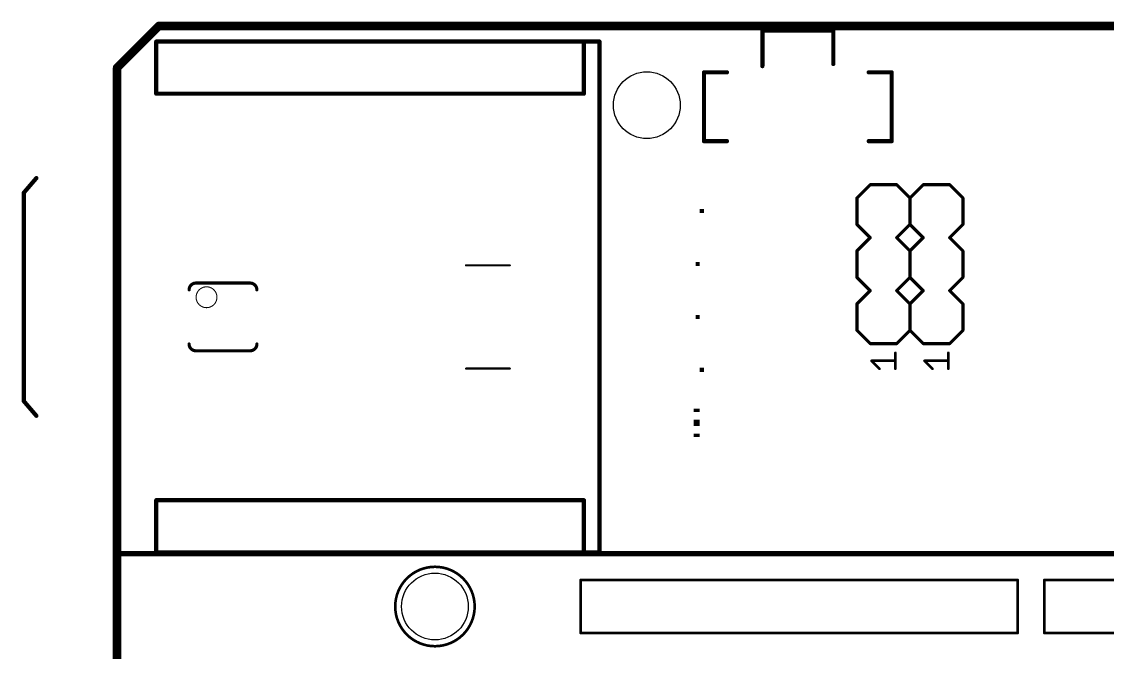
# Model space of a CAD drawing. Extents: x -5 to 102, y 0 to 80.
# Drawn here: x -4.6 to 47.5, y 50 to 80.2 of the extents above; entities that cross this region are included whole.
import ezdxf

# ---------------------------------------------------------------- set-up
doc = ezdxf.new("R2010")
doc.units = 0
for name, color, linetype in [('20', 7, 'CONTINUOUS'), ('21', 253, 'CONTINUOUS'), ('22', 253, 'CONTINUOUS')]:
    doc.layers.add(name, color=color, linetype=linetype)

# ---------------------------------------------------------------- blocks, each defined once
blk = doc.blocks.new('RECT')
blk.add_solid([(-0.5, -0.5), (0.5, -0.5), (-0.5, 0.5), (0.5, 0.5)])

msp = doc.modelspace()

# ---------------------------------------------------------------- linework, layer by layer
at = {"layer": '20', "const_width": 0.4064}
for points in [[(0, 78), (2, 80)], [(2, 80), (98, 80)], [(0, 78), (0, 2)]]:
    msp.add_lwpolyline(points, dxfattribs=at)
at = {"layer": '20', "const_width": 0.2032}
for points in [[(2, 80.1016, 1), (2, 79.8984)], [(2.0718, 79.9282, 1), (1.9282, 80.0718)], [(0.1016, 78, 1), (-0.1016, 78)], [(-0.0718, 78.0718, 1), (0.0718, 77.9282)]]:
    msp.add_lwpolyline(points, format="xyb", dxfattribs=at)
at = {"layer": '20'}
for centre in [(25.4, 76.2), (15.24, 52.15)]:
    msp.add_circle(centre, 1.6, dxfattribs=at)
at = {"layer": '21'}
for points, const_width in [([(34.339, 79.773), (30.939, 79.773)], 0.2032), ([(30.939, 79.773), (30.939, 78.073)], 0.2032), ([(34.339, 78.173), (34.339, 79.773)], 0.2032), ([(1.88, 76.75), (1.88, 79.25)], 0.2032), ([(1.88, 79.25), (22.38, 79.25)], 0.2032), ([(22.38, 79.25), (22.38, 76.75)], 0.2032), ([(22.38, 79.25), (23.13, 79.25)], 0.2032), ([(23.13, 54.75), (23.13, 79.25)], 0.2032), ([(29.239, 77.773), (28.139, 77.773)], 0.2032), ([(28.139, 77.773), (28.139, 74.473)], 0.2032), ([(37.139, 77.773), (36.039, 77.773)], 0.2032), ([(37.139, 74.473), (37.139, 77.773)], 0.2032), ([(1.88, 76.75), (22.38, 76.75)], 0.2032), ([(28.139, 74.473), (29.239, 74.473)], 0.2032), ([(36.039, 74.473), (37.139, 74.473)], 0.2032), ([(-4.47, 72), (-3.87, 72.7)], 0.2032), ([(35.4732, 71.7469), (36.1082, 72.3819)], 0.1524), ([(36.1082, 72.3819), (37.3782, 72.3819)], 0.1524), ([(37.3782, 72.3819), (38.0132, 71.7469)], 0.1524), ([(38.0133, 71.747), (38.6483, 72.382)], 0.1524), ([(38.6483, 72.382), (39.9183, 72.382)], 0.1524), ([(39.9183, 72.382), (40.5533, 71.747)], 0.1524), ([(-4.47, 62), (-4.47, 72)], 0.2032), ([(35.4732, 70.4769), (35.4732, 71.7469)], 0.1524), ([(38.0132, 71.7469), (38.0132, 70.4769)], 0.1524), ([(38.0133, 70.477), (38.0133, 71.747)], 0.1524), ([(40.5533, 71.747), (40.5533, 70.477)], 0.1524), ([(36.1082, 69.8419), (35.4732, 70.4769)], 0.1524), ([(38.0132, 70.4769), (37.3782, 69.8419)], 0.1524), ([(38.6483, 69.842), (38.0133, 70.477)], 0.1524), ([(40.5533, 70.477), (39.9183, 69.842)], 0.1524), ([(35.4732, 69.2069), (36.1082, 69.8419)], 0.1524), ([(37.3782, 69.8419), (38.0132, 69.2069)], 0.1524), ([(38.0133, 69.207), (38.6483, 69.842)], 0.1524), ([(39.9183, 69.842), (40.5533, 69.207)], 0.1524), ([(35.4732, 67.9369), (35.4732, 69.2069)], 0.1524), ([(38.0132, 69.2069), (38.0132, 67.9369)], 0.1524), ([(38.0133, 67.937), (38.0133, 69.207)], 0.1524), ([(40.5533, 69.207), (40.5533, 67.937)], 0.1524), ([(16.73, 68.515), (18.83, 68.515)], 0.1016), ([(3.779, 67.666), (6.379, 67.666)], 0.1524), ([(36.1082, 67.3019), (35.4732, 67.9369)], 0.1524), ([(38.0132, 67.9369), (37.3782, 67.3019)], 0.1524), ([(38.6483, 67.302), (38.0133, 67.937)], 0.1524), ([(40.5533, 67.937), (39.9183, 67.302)], 0.1524), ([(35.4732, 66.6669), (36.1082, 67.3019)], 0.1524), ([(37.3782, 67.3019), (38.0132, 66.6669)], 0.1524), ([(38.0133, 66.667), (38.6483, 67.302)], 0.1524), ([(39.9183, 67.302), (40.5533, 66.667)], 0.1524), ([(35.4732, 65.3969), (35.4732, 66.6669)], 0.1524), ([(38.0132, 66.6669), (38.0132, 65.3969)], 0.1524), ([(38.0133, 65.397), (38.0133, 66.667)], 0.1524), ([(40.5533, 66.667), (40.5533, 65.397)], 0.1524), ([(35.4732, 65.3969), (36.1082, 64.7619)], 0.1524), ([(37.3782, 64.7619), (38.0132, 65.3969)], 0.1524), ([(38.0133, 65.397), (38.6483, 64.762)], 0.1524), ([(39.9183, 64.762), (40.5533, 65.397)], 0.1524), ([(36.1082, 64.7619), (37.3782, 64.7619)], 0.1524), ([(38.6483, 64.762), (39.9183, 64.762)], 0.1524), ([(6.379, 64.416), (3.779, 64.416)], 0.1524), ([(37.3147, 63.5554), (37.3147, 64.318)], 0.127), ([(39.8548, 63.5555), (39.8548, 64.3181)], 0.127), ([(18.83, 63.565), (16.73, 63.565)], 0.1016), ([(36.5521, 63.5554), (36.1708, 63.9367)], 0.127), ([(36.1708, 63.9367), (37.3147, 63.9367)], 0.127), ([(39.0922, 63.5555), (38.7109, 63.9368)], 0.127), ([(38.7109, 63.9368), (39.8548, 63.9368)], 0.127), ([(-4.47, 62), (-3.87, 61.3)], 0.2032), ([(1.88, 57.25), (1.88, 54.75)], 0.2032), ([(1.88, 57.25), (22.38, 57.25)], 0.2032), ([(22.38, 54.75), (22.38, 57.25)], 0.2032), ([(1.88, 54.75), (22.38, 54.75)], 0.2032), ([(22.38, 54.75), (23.13, 54.75)], 0.2032), ([(22.225, 50.88), (22.225, 53.42)], 0.127), ([(22.225, 53.42), (43.18, 53.42)], 0.127), ([(43.18, 53.42), (43.18, 50.88)], 0.127), ([(44.45, 50.88), (44.45, 53.42)], 0.127), ([(44.45, 53.42), (64.77, 53.42)], 0.127), ([(43.18, 50.88), (22.225, 50.88)], 0.127), ([(64.77, 50.88), (44.45, 50.88)], 0.127)]:
    msp.add_lwpolyline(points, dxfattribs=dict(at, const_width=const_width))
for points, const_width in [([(30.939, 79.8238, 1), (30.939, 79.7222)], 0.1016), ([(30.9898, 79.773, 1), (30.8882, 79.773)], 0.1016), ([(34.3898, 79.773, 1), (34.2882, 79.773)], 0.1016), ([(34.339, 79.7222, 1), (34.339, 79.8238)], 0.1016), ([(1.9308, 79.25, 1), (1.8292, 79.25)], 0.1016), ([(1.88, 79.3008, 1), (1.88, 79.1992)], 0.1016), ([(22.4308, 79.25, 1), (22.3292, 79.25)], 0.1016), ([(22.38, 79.3008, 1), (22.38, 79.1992)], 0.1016), ([(22.38, 79.1992, 1), (22.38, 79.3008)], 0.1016), ([(23.1808, 79.25, 1), (23.0792, 79.25)], 0.1016), ([(23.13, 79.1992, 1), (23.13, 79.3008)], 0.1016), ([(30.8882, 78.073, 1), (30.9898, 78.073)], 0.1016), ([(34.2882, 78.173, 1), (34.3898, 78.173)], 0.1016), ([(28.139, 77.8238, 1), (28.139, 77.7222)], 0.1016), ([(28.1898, 77.773, 1), (28.0882, 77.773)], 0.1016), ([(29.239, 77.7222, 1), (29.239, 77.8238)], 0.1016), ([(36.039, 77.8238, 1), (36.039, 77.7222)], 0.1016), ([(37.1898, 77.773, 1), (37.0882, 77.773)], 0.1016), ([(37.139, 77.7222, 1), (37.139, 77.8238)], 0.1016), ([(1.88, 76.8008, 1), (1.88, 76.6992)], 0.1016), ([(1.8292, 76.75, 1), (1.9308, 76.75)], 0.1016), ([(22.3292, 76.75, 1), (22.4308, 76.75)], 0.1016), ([(22.38, 76.6992, 1), (22.38, 76.8008)], 0.1016), ([(28.139, 74.5238, 1), (28.139, 74.4222)], 0.1016), ([(28.0882, 74.473, 1), (28.1898, 74.473)], 0.1016), ([(29.239, 74.4222, 1), (29.239, 74.5238)], 0.1016), ([(36.039, 74.5238, 1), (36.039, 74.4222)], 0.1016), ([(37.0882, 74.473, 1), (37.1898, 74.473)], 0.1016), ([(37.139, 74.4222, 1), (37.139, 74.5238)], 0.1016), ([(-3.8314, 72.6669, 1), (-3.9086, 72.7331)], 0.1016), ([(36.1082, 72.42, 1), (36.1082, 72.3438)], 0.0762), ([(36.1351, 72.355, 1), (36.0813, 72.4088)], 0.0762), ([(37.4051, 72.4088, 1), (37.3513, 72.355)], 0.0762), ([(37.3782, 72.3438, 1), (37.3782, 72.42)], 0.0762), ([(38.6483, 72.4201, 1), (38.6483, 72.3439)], 0.0762), ([(38.6752, 72.3551, 1), (38.6214, 72.4089)], 0.0762), ([(39.9452, 72.4089, 1), (39.8914, 72.3551)], 0.0762), ([(39.9183, 72.3439, 1), (39.9183, 72.4201)], 0.0762), ([(-4.4192, 72, 1), (-4.5208, 72)], 0.1016), ([(-4.5086, 72.0331, 1), (-4.4314, 71.9669)], 0.1016), ([(35.5113, 71.7469, 1), (35.4351, 71.7469)], 0.0762), ([(35.4463, 71.7738, 1), (35.5001, 71.72)], 0.0762), ([(38.0513, 71.7469, 1), (37.9751, 71.7469)], 0.0762), ([(38.0514, 71.747, 1), (37.9752, 71.747)], 0.0762), ([(37.9864, 71.7739, 1), (38.0402, 71.7201)], 0.0762), ([(37.9863, 71.72, 1), (38.0401, 71.7738)], 0.0762), ([(40.5914, 71.747, 1), (40.5152, 71.747)], 0.0762), ([(40.5264, 71.7201, 1), (40.5802, 71.7739)], 0.0762), ([(35.4351, 70.4769, 1), (35.5113, 70.4769)], 0.0762), ([(35.5001, 70.5038, 1), (35.4463, 70.45)], 0.0762), ([(37.9751, 70.4769, 1), (38.0513, 70.4769)], 0.0762), ([(37.9752, 70.477, 1), (38.0514, 70.477)], 0.0762), ([(38.0402, 70.5039, 1), (37.9864, 70.4501)], 0.0762), ([(38.0401, 70.45, 1), (37.9863, 70.5038)], 0.0762), ([(40.5152, 70.477, 1), (40.5914, 70.477)], 0.0762), ([(40.5802, 70.4501, 1), (40.5264, 70.5039)], 0.0762), ([(36.1351, 69.815, 1), (36.0813, 69.8688)], 0.0762), ([(36.0813, 69.815, 1), (36.1351, 69.8688)], 0.0762), ([(37.4051, 69.8688, 1), (37.3513, 69.815)], 0.0762), ([(37.3513, 69.8688, 1), (37.4051, 69.815)], 0.0762), ([(38.6752, 69.8151, 1), (38.6214, 69.8689)], 0.0762), ([(38.6214, 69.8151, 1), (38.6752, 69.8689)], 0.0762), ([(39.9452, 69.8689, 1), (39.8914, 69.8151)], 0.0762), ([(39.8914, 69.8689, 1), (39.9452, 69.8151)], 0.0762), ([(35.5113, 69.2069, 1), (35.4351, 69.2069)], 0.0762), ([(35.4463, 69.2338, 1), (35.5001, 69.18)], 0.0762), ([(38.0513, 69.2069, 1), (37.9751, 69.2069)], 0.0762), ([(38.0514, 69.207, 1), (37.9752, 69.207)], 0.0762), ([(37.9864, 69.2339, 1), (38.0402, 69.1801)], 0.0762), ([(37.9863, 69.18, 1), (38.0401, 69.2338)], 0.0762), ([(40.5914, 69.207, 1), (40.5152, 69.207)], 0.0762), ([(40.5264, 69.1801, 1), (40.5802, 69.2339)], 0.0762), ([(16.73, 68.5404, 1), (16.73, 68.4896)], 0.0508), ([(18.83, 68.4896, 1), (18.83, 68.5404)], 0.0508), ([(3.779, 67.666, 0.4142), (3.454, 67.341)], 0.1524), ([(3.779, 67.7041, 1), (3.779, 67.6279)], 0.0762), ([(3.779, 67.6279, 1), (3.779, 67.7041)], 0.0762), ([(6.704, 67.341, 0.4142), (6.379, 67.666)], 0.1524), ([(6.379, 67.7041, 1), (6.379, 67.6279)], 0.0762), ([(6.379, 67.6279, 1), (6.379, 67.7041)], 0.0762), ([(35.4351, 67.9369, 1), (35.5113, 67.9369)], 0.0762), ([(35.5001, 67.9638, 1), (35.4463, 67.91)], 0.0762), ([(37.9751, 67.9369, 1), (38.0513, 67.9369)], 0.0762), ([(37.9752, 67.937, 1), (38.0514, 67.937)], 0.0762), ([(38.0402, 67.9639, 1), (37.9864, 67.9101)], 0.0762), ([(38.0401, 67.91, 1), (37.9863, 67.9638)], 0.0762), ([(40.5152, 67.937, 1), (40.5914, 67.937)], 0.0762), ([(40.5802, 67.9101, 1), (40.5264, 67.9639)], 0.0762), ([(3.4159, 67.341, 1), (3.4921, 67.341)], 0.0762), ([(4.2894, 66.4856, 1), (4.2894, 67.4856, 1), (4.2894, 66.4856)], 0.0508), ([(6.6659, 67.341, 1), (6.7421, 67.341)], 0.0762), ([(36.1351, 67.275, 1), (36.0813, 67.3288)], 0.0762), ([(36.0813, 67.275, 1), (36.1351, 67.3288)], 0.0762), ([(37.4051, 67.3288, 1), (37.3513, 67.275)], 0.0762), ([(37.3513, 67.3288, 1), (37.4051, 67.275)], 0.0762), ([(38.6752, 67.2751, 1), (38.6214, 67.3289)], 0.0762), ([(38.6214, 67.2751, 1), (38.6752, 67.3289)], 0.0762), ([(39.9452, 67.3289, 1), (39.8914, 67.2751)], 0.0762), ([(39.8914, 67.3289, 1), (39.9452, 67.2751)], 0.0762), ([(35.5113, 66.6669, 1), (35.4351, 66.6669)], 0.0762), ([(35.4463, 66.6938, 1), (35.5001, 66.64)], 0.0762), ([(38.0513, 66.6669, 1), (37.9751, 66.6669)], 0.0762), ([(38.0514, 66.667, 1), (37.9752, 66.667)], 0.0762), ([(37.9864, 66.6939, 1), (38.0402, 66.6401)], 0.0762), ([(37.9863, 66.64, 1), (38.0401, 66.6938)], 0.0762), ([(40.5914, 66.667, 1), (40.5152, 66.667)], 0.0762), ([(40.5264, 66.6401, 1), (40.5802, 66.6939)], 0.0762), ([(35.4351, 65.3969, 1), (35.5113, 65.3969)], 0.0762), ([(35.5001, 65.4238, 1), (35.4463, 65.37)], 0.0762), ([(37.9751, 65.3969, 1), (38.0513, 65.3969)], 0.0762), ([(37.9752, 65.397, 1), (38.0514, 65.397)], 0.0762), ([(38.0402, 65.4239, 1), (37.9864, 65.3701)], 0.0762), ([(38.0401, 65.37, 1), (37.9863, 65.4238)], 0.0762), ([(40.5152, 65.397, 1), (40.5914, 65.397)], 0.0762), ([(40.5802, 65.3701, 1), (40.5264, 65.4239)], 0.0762), ([(3.454, 64.741, 0.4142), (3.779, 64.416)], 0.1524), ([(3.4921, 64.741, 1), (3.4159, 64.741)], 0.0762), ([(6.379, 64.416, 0.4142), (6.704, 64.741)], 0.1524), ([(6.7421, 64.741, 1), (6.6659, 64.741)], 0.0762), ([(36.1082, 64.8, 1), (36.1082, 64.7238)], 0.0762), ([(36.0813, 64.735, 1), (36.1351, 64.7888)], 0.0762), ([(37.3513, 64.7888, 1), (37.4051, 64.735)], 0.0762), ([(37.3782, 64.7238, 1), (37.3782, 64.8)], 0.0762), ([(38.6483, 64.8001, 1), (38.6483, 64.7239)], 0.0762), ([(38.6214, 64.7351, 1), (38.6752, 64.7889)], 0.0762), ([(39.8914, 64.7889, 1), (39.9452, 64.7351)], 0.0762), ([(39.9183, 64.7239, 1), (39.9183, 64.8001)], 0.0762), ([(3.779, 64.4541, 1), (3.779, 64.3779)], 0.0762), ([(3.779, 64.3779, 1), (3.779, 64.4541)], 0.0762), ([(6.379, 64.4541, 1), (6.379, 64.3779)], 0.0762), ([(6.379, 64.3779, 1), (6.379, 64.4541)], 0.0762), ([(37.3465, 64.318, 1), (37.2829, 64.318)], 0.0635), ([(39.8866, 64.3181, 1), (39.8231, 64.3181)], 0.0635), ([(16.73, 63.5904, 1), (16.73, 63.5396)], 0.0508), ([(18.83, 63.5396, 1), (18.83, 63.5904)], 0.0508), ([(36.1933, 63.9592, 1), (36.1483, 63.9142)], 0.0635), ([(36.1708, 63.9685, 1), (36.1708, 63.9049)], 0.0635), ([(36.5296, 63.5329, 1), (36.5746, 63.5779)], 0.0635), ([(37.2829, 63.5554, 1), (37.3465, 63.5554)], 0.0635), ([(37.3147, 63.9049, 1), (37.3147, 63.9685)], 0.0635), ([(38.7334, 63.9593, 1), (38.6884, 63.9143)], 0.0635), ([(38.7109, 63.9686, 1), (38.7109, 63.9051)], 0.0635), ([(39.0697, 63.533, 1), (39.1147, 63.578)], 0.0635), ([(39.8231, 63.5555, 1), (39.8866, 63.5555)], 0.0635), ([(39.8548, 63.9051, 1), (39.8548, 63.9686)], 0.0635), ([(-4.4314, 62.0331, 1), (-4.5086, 61.9669)], 0.1016), ([(-4.5208, 62, 1), (-4.4192, 62)], 0.1016), ([(-3.9086, 61.2669, 1), (-3.8314, 61.3331)], 0.1016), ([(1.9308, 57.25, 1), (1.8292, 57.25)], 0.1016), ([(1.88, 57.3008, 1), (1.88, 57.1992)], 0.1016), ([(22.4308, 57.25, 1), (22.3292, 57.25)], 0.1016), ([(22.38, 57.1992, 1), (22.38, 57.3008)], 0.1016), ([(1.88, 54.8008, 1), (1.88, 54.6992)], 0.1016), ([(1.8292, 54.75, 1), (1.9308, 54.75)], 0.1016), ([(22.38, 54.8008, 1), (22.38, 54.6992)], 0.1016), ([(22.3292, 54.75, 1), (22.4308, 54.75)], 0.1016), ([(22.38, 54.6992, 1), (22.38, 54.8008)], 0.1016), ([(23.0792, 54.75, 1), (23.1808, 54.75)], 0.1016), ([(23.13, 54.6992, 1), (23.13, 54.8008)], 0.1016), ([(15.24, 50.245, 1), (15.24, 54.055, 1), (15.24, 50.245)], 0.127), ([(22.225, 53.4518, 1), (22.225, 53.3882)], 0.0635), ([(22.2568, 53.42, 1), (22.1933, 53.42)], 0.0635), ([(43.2118, 53.42, 1), (43.1482, 53.42)], 0.0635), ([(43.18, 53.3882, 1), (43.18, 53.4518)], 0.0635), ([(44.45, 53.4518, 1), (44.45, 53.3882)], 0.0635), ([(44.4818, 53.42, 1), (44.4183, 53.42)], 0.0635), ([(22.225, 50.9118, 1), (22.225, 50.8483)], 0.0635), ([(22.1933, 50.88, 1), (22.2568, 50.88)], 0.0635), ([(43.1482, 50.88, 1), (43.2118, 50.88)], 0.0635), ([(43.18, 50.8483, 1), (43.18, 50.9118)], 0.0635), ([(44.45, 50.9118, 1), (44.45, 50.8483)], 0.0635), ([(44.4183, 50.88, 1), (44.4818, 50.88)], 0.0635)]:
    msp.add_lwpolyline(points, format="xyb", dxfattribs=dict(at, const_width=const_width))
at = {"layer": '22', "const_width": 0.254}
for points in [[(97.79, 54.69), (0, 54.69)], [(0, 54.69), (0, 45.19)]]:
    msp.add_lwpolyline(points, dxfattribs=at)
at = {"layer": '22', "const_width": 0.127}
for points in [[(0, 54.7535, 1), (0, 54.6265)], [(0.0635, 54.69, 1), (-0.0635, 54.69)]]:
    msp.add_lwpolyline(points, format="xyb", dxfattribs=at)

# ---------------------------------------------------------------- block references
at = {"layer": '21'}
for p, xscale, yscale, rotation in [((28.04, 71.12), 0.2, 0.2, 270), ((27.84, 68.58), 0.2, 0.2, 90), ((27.84, 66.04), 0.2, 0.2, 90), ((28.04, 63.5), 0.2, 0.2, 270), ((27.79, 61.56), 0.15, 0.3, 90), ((27.79, 60.96), 0.3, 0.3, 90), ((27.79, 60.36), 0.15, 0.3, 90)]:
    msp.add_blockref('RECT', p, dxfattribs=dict(at, xscale=xscale, yscale=yscale, rotation=rotation))

doc.saveas('drawing.dxf')
